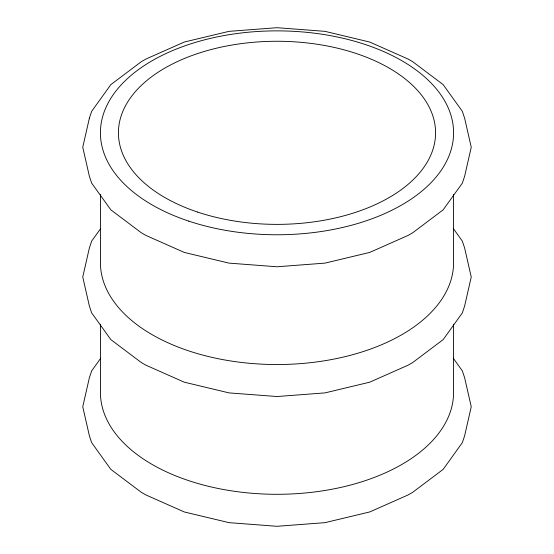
<?xml version="1.0" encoding="UTF-8"?>
<svg xmlns="http://www.w3.org/2000/svg" width="554" height="554" viewBox="0 0 554 554"><rect width="100%" height="100%" fill="white"/><g stroke="black" fill="none" stroke-linecap="round" stroke-linejoin="round"><path stroke-width="0.83" d="M100.738 228.463L91.659 241.122L89.374 247.977L82.754 277L89.374 306.023L91.659 312.878L110.828 339.602L141.318 362.545L145.889 365.183L184.295 382.191L229.01 392.89L277 396.532L324.99 392.89L369.705 382.191L408.111 365.183L412.682 362.545L443.172 339.602L462.341 312.878L464.626 306.023L471.246 277L464.626 247.977L462.341 241.122L453.262 228.463M100.738 358.23L91.659 370.882L89.374 377.738L82.754 406.768L89.374 435.79L91.659 442.646L110.828 469.363L141.318 492.305L145.889 494.944L184.295 511.958L229.01 522.651L277 526.3L324.99 522.651L369.705 511.958L408.111 494.944L412.682 492.305L443.172 469.363L462.341 442.646L464.626 435.79L471.246 406.768L464.626 377.738L462.341 370.882L453.262 358.23M453.587 194.433L453.587 262.582A176.588 101.95 0 0 1 277 364.532A176.588 101.95 0 0 1 100.412 262.582L100.412 194.433M453.587 324.201L453.587 392.35A176.588 101.95 0 0 1 277 494.3A176.588 101.95 0 0 1 100.412 392.35L100.412 324.201M89.374 118.21L82.754 147.232L89.374 176.262L91.659 183.118L110.828 209.834L141.318 232.777L145.889 235.415L184.295 252.43L229.01 263.122L277 266.772L324.99 263.122L369.705 252.43L408.111 235.415L412.682 232.777L443.172 209.834L462.341 183.118L464.626 176.262L471.246 147.232L464.626 118.21L462.341 111.354L443.172 84.637L412.682 61.695L408.111 59.056L369.705 42.042L324.99 31.349L277 27.7L229.01 31.349L184.295 42.042L145.889 59.056L141.318 61.695L110.828 84.637L91.659 111.354L89.374 118.21M197.709 212.106A158.576 91.555 0 0 0 435.576 132.815A158.576 91.555 0 0 0 197.709 53.53A158.576 91.555 0 0 0 197.709 212.106M188.706 221.108A176.588 101.95 0 0 0 453.587 132.815A176.588 101.95 0 0 0 188.706 44.528A176.588 101.95 0 0 0 188.706 221.108"/></g></svg>
